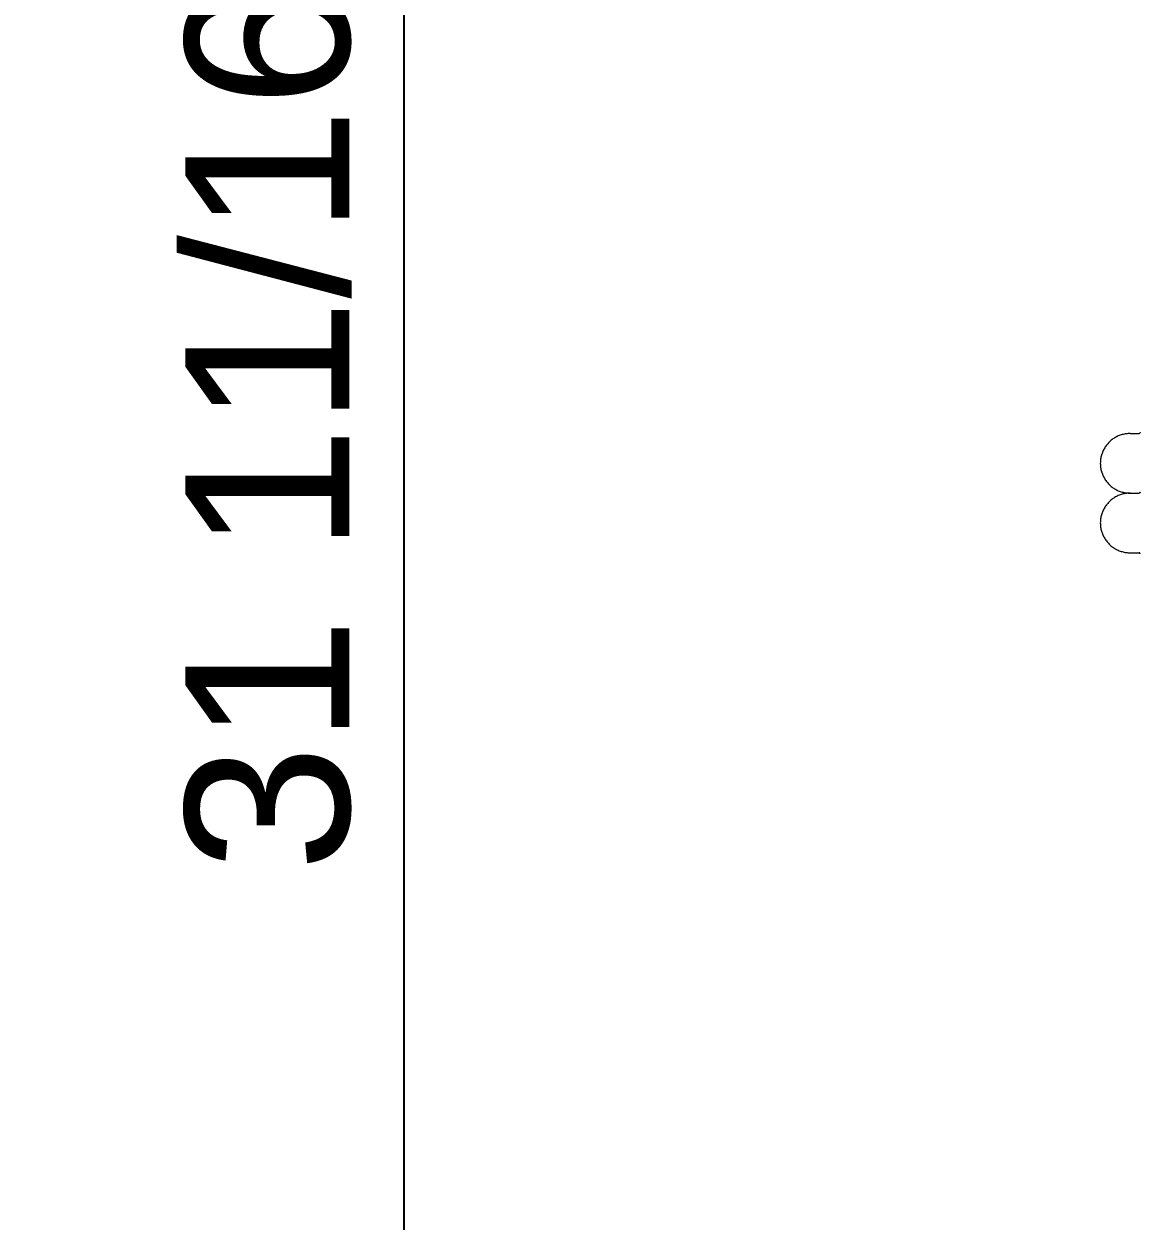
# Model space of a CAD drawing. Header units: inches. Extents: x -6 to 165, y -5 to 126.
# Drawn here: x -5.84 to 5.23, y 102.7 to 114.56 of the extents above; entities that cross this region are included whole.
import ezdxf

# ---------------------------------------------------------------- set-up
doc = ezdxf.new("R2010")
doc.units = ezdxf.units.IN
doc.header["$PDSIZE"] = -1
doc.layers.add('ZANO_R', color=7, linetype='Continuous', lineweight=0)
doc.layers.add('ZANO_W', color=1, linetype='Continuous', lineweight=0)
doc.styles.get("Standard").update_dxf_attribs({"font": 'arial.ttf'})
doc.dimstyles.new('amerykanie', dxfattribs={"dimtxt": 50, "dimasz": 50, "dimexe": 0.5, "dimexo": 0.5, "dimgap": 1, "dimtad": 1, "dimdec": 0, "dimzin": 0, "dimlunit": 5, "dimtxsty": 'Standard', "dimcen": 0.09, "dimclrd": 1, "dimclre": 1, "dimclrt": 1, "dimazin": 0, "dimtfac": 1, "dimtdec": 0, "dimtmove": 0, "dimatfit": 3, "dimfxl": 1, "dimtzin": 0, "dimarcsym": 1})

# ---------------------------------------------------------------- blocks, each defined once
blk = doc.blocks.new('*D366')
at = {"layer": 'Defpoints', "color": 0}
for p in [(6.093, 126.425), (-2.072, 94.732), (3.73, 94.732)]:
    blk.add_point(p, dxfattribs=at)
at = {"layer": 'ZANO_W', "color": 1, "lineweight": -2}
for p, q in [((5.593, 126.425), (-2.572, 126.425)), ((-2.072, 125.425), (-2.072, 95.732)), ((3.23, 94.732), (-2.572, 94.732))]:
    blk.add_line(p, q, dxfattribs=at)
at = {"layer": 'ZANO_W', "color": 1}
for points in [[(-1.905, 125.425), (-2.238, 125.425), (-2.072, 126.425)], [(-2.238, 95.732), (-1.905, 95.732), (-2.072, 94.732)]]:
    blk.add_solid(points, dxfattribs=at)
at = {"layer": 'ZANO_W', "color": 1, "insert": (-3.412, 110.579), "char_height": 1.625, "attachment_point": 5, "rotation": 90}
blk.add_mtext('31 11/16', dxfattribs=at)

msp = doc.modelspace()

# ---------------------------------------------------------------- linework, layer by layer
at = {"layer": 'ZANO_R'}
for p, q in [((4.93406, 110.43249), (4.92657, 110.42574)), ((4.94177, 110.43899), (4.93406, 110.43249)), ((4.94971, 110.44522), (4.94177, 110.43899)), ((4.95784, 110.45118), (4.94971, 110.44522)), ((4.96618, 110.45685), (4.95784, 110.45118)), ((4.97471, 110.46224), (4.96618, 110.45685)), ((4.98342, 110.46733), (4.97471, 110.46224)), ((4.99229, 110.47212), (4.98342, 110.46733)), ((5.00132, 110.47661), (4.99229, 110.47212)), ((5.0105, 110.48079), (5.00132, 110.47661)), ((5.01982, 110.48465), (5.0105, 110.48079)), ((5.02927, 110.48819), (5.01982, 110.48465)), ((5.03883, 110.4914), (5.02927, 110.48819)), ((5.04849, 110.49429), (5.03883, 110.4914)), ((5.05825, 110.49684), (5.04849, 110.49429)), ((5.06809, 110.49906), (5.05825, 110.49684)), ((5.07799, 110.50094), (5.06809, 110.49906)), ((5.08796, 110.50249), (5.07799, 110.50094)), ((5.09798, 110.50369), (5.08796, 110.50249)), ((5.10802, 110.50455), (5.09798, 110.50369)), ((5.1181, 110.50507), (5.10802, 110.50455)), ((5.12818, 110.50524), (5.1181, 110.50507)), ((5.12818, 110.50524), (5.21679, 110.50524)), ((5.21714, 110.50525), (5.21679, 110.50524)), ((5.21748, 110.50526), (5.21714, 110.50525)), ((5.21782, 110.50529), (5.21748, 110.50526)), ((5.21816, 110.50534), (5.21782, 110.50529)), ((5.2185, 110.50539), (5.21816, 110.50534)), ((5.21884, 110.50545), (5.2185, 110.50539)), ((5.21918, 110.50553), (5.21884, 110.50545)), ((5.21951, 110.50562), (5.21918, 110.50553)), ((5.21984, 110.50572), (5.21951, 110.50562)), ((5.22016, 110.50583), (5.21984, 110.50572)), ((5.22048, 110.50596), (5.22016, 110.50583)), ((5.2208, 110.50609), (5.22048, 110.50596)), ((5.22111, 110.50624), (5.2208, 110.50609)), ((5.22142, 110.50639), (5.22111, 110.50624)), ((5.22172, 110.50656), (5.22142, 110.50639)), ((5.22201, 110.50674), (5.22172, 110.50656)), ((5.2223, 110.50692), (5.22201, 110.50674)), ((5.22258, 110.50712), (5.2223, 110.50692)), ((5.22286, 110.50733), (5.22258, 110.50712)), ((5.22312, 110.50754), (5.22286, 110.50733)), ((5.22338, 110.50777), (5.22312, 110.50754)), ((5.22363, 110.508), (5.22338, 110.50777)), ((5.22388, 110.50825), (5.22363, 110.508)), ((5.22411, 110.5085), (5.22388, 110.50825)), ((5.22434, 110.50876), (5.22411, 110.5085)), ((5.22455, 110.50902), (5.22434, 110.50876)), ((5.22476, 110.5093), (5.22455, 110.50902)), ((5.22496, 110.50958), (5.22476, 110.5093)), ((5.22514, 110.50987), (5.22496, 110.50958)), ((5.22532, 110.51016), (5.22514, 110.50987)), ((5.22549, 110.51046), (5.22532, 110.51016)), ((5.22564, 110.51077), (5.22549, 110.51046)), ((5.22579, 110.51108), (5.22564, 110.51077)), ((5.22592, 110.5114), (5.22579, 110.51108)), ((5.22605, 110.51172), (5.22592, 110.5114)), ((5.22616, 110.51204), (5.22605, 110.51172)), ((5.22626, 110.51237), (5.22616, 110.51204)), ((5.22635, 110.5127), (5.22626, 110.51237)), ((5.22642, 110.51304), (5.22635, 110.5127)), ((5.22649, 110.51338), (5.22642, 110.51304)), ((5.22654, 110.51372), (5.22649, 110.51338)), ((5.22659, 110.51406), (5.22654, 110.51372)), ((5.22662, 110.5144), (5.22659, 110.51406)), ((4.8534, 110.31822), (4.84986, 110.30878)), ((4.85726, 110.32754), (4.8534, 110.31822)), ((4.86144, 110.33672), (4.85726, 110.32754)), ((4.86592, 110.34576), (4.86144, 110.33672)), ((4.87072, 110.35463), (4.86592, 110.34576)), ((4.87581, 110.36334), (4.87072, 110.35463)), ((4.88119, 110.37186), (4.87581, 110.36334)), ((4.88687, 110.3802), (4.88119, 110.37186)), ((4.89283, 110.38834), (4.88687, 110.3802)), ((4.89906, 110.39627), (4.89283, 110.38834)), ((4.90555, 110.40399), (4.89906, 110.39627)), ((4.91231, 110.41147), (4.90555, 110.40399)), ((4.91932, 110.41873), (4.91231, 110.41147)), ((4.92657, 110.42574), (4.91932, 110.41873)), ((4.83298, 110.21995), (4.83281, 110.20987)), ((4.83281, 110.20987), (4.83298, 110.19978)), ((4.8335, 110.23002), (4.83298, 110.21995)), ((4.83298, 110.19978), (4.8335, 110.18971)), ((4.83436, 110.24007), (4.8335, 110.23002)), ((4.83556, 110.25009), (4.83436, 110.24007)), ((4.8371, 110.26005), (4.83556, 110.25009)), ((4.83898, 110.26996), (4.8371, 110.26005)), ((4.84121, 110.2798), (4.83898, 110.26996)), ((4.84376, 110.28956), (4.84121, 110.2798)), ((4.84665, 110.29922), (4.84376, 110.28956)), ((4.84986, 110.30878), (4.84665, 110.29922)), ((4.8335, 110.18971), (4.83436, 110.17966)), ((4.83436, 110.17966), (4.83556, 110.16965)), ((4.83556, 110.16965), (4.8371, 110.15968)), ((4.8371, 110.15968), (4.83898, 110.14977)), ((4.83898, 110.14977), (4.84121, 110.13993)), ((4.84121, 110.13993), (4.84376, 110.13017)), ((4.84376, 110.13017), (4.84665, 110.12051)), ((4.84665, 110.12051), (4.84986, 110.11095)), ((4.84986, 110.11095), (4.8534, 110.10151)), ((4.8534, 110.10151), (4.85726, 110.09219)), ((4.85726, 110.09219), (4.86144, 110.08301)), ((4.86144, 110.08301), (4.86592, 110.07397)), ((4.86592, 110.07397), (4.87072, 110.0651)), ((4.87072, 110.0651), (4.87581, 110.05639)), ((4.87581, 110.05639), (4.88119, 110.04787)), ((4.88119, 110.04787), (4.88687, 110.03953)), ((4.88687, 110.03953), (4.89283, 110.03139)), ((4.89283, 110.03139), (4.89906, 110.02346)), ((4.89906, 110.02346), (4.90555, 110.01574)), ((4.90555, 110.01574), (4.91231, 110.00826)), ((4.91231, 110.00826), (4.91932, 110.001)), ((4.91932, 110.001), (4.92657, 109.99399)), ((4.92657, 109.99399), (4.93406, 109.98724)), ((4.93406, 109.98724), (4.94177, 109.98074)), ((4.94177, 109.98074), (4.94971, 109.97451)), ((4.94971, 109.97451), (4.95784, 109.96855)), ((4.95784, 109.96855), (4.96618, 109.96288)), ((4.96618, 109.96288), (4.97471, 109.95749)), ((4.97471, 109.95749), (4.98342, 109.9524)), ((4.93406, 109.84174), (4.92657, 109.83499)), ((4.94177, 109.84824), (4.93406, 109.84174)), ((4.94971, 109.85447), (4.94177, 109.84824)), ((4.95784, 109.86043), (4.94971, 109.85447)), ((4.96618, 109.8661), (4.95784, 109.86043)), ((4.97471, 109.87149), (4.96618, 109.8661)), ((4.98342, 109.87658), (4.97471, 109.87149)), ((4.98342, 109.9524), (4.99229, 109.94761)), ((4.99229, 109.88137), (4.98342, 109.87658)), ((4.99229, 109.94761), (5.00132, 109.94312)), ((5.00132, 109.88586), (4.99229, 109.88137)), ((5.00132, 109.94312), (5.0105, 109.93894)), ((5.0105, 109.89004), (5.00132, 109.88586)), ((5.0105, 109.93894), (5.01982, 109.93508)), ((5.01982, 109.8939), (5.0105, 109.89004)), ((5.01982, 109.93508), (5.02927, 109.93155)), ((5.02927, 109.89744), (5.01982, 109.8939)), ((5.02927, 109.93155), (5.03883, 109.92833)), ((5.03883, 109.90065), (5.02927, 109.89744)), ((5.03883, 109.92833), (5.04849, 109.92544)), ((5.04849, 109.90354), (5.03883, 109.90065)), ((5.04849, 109.92544), (5.05825, 109.92289)), ((5.05825, 109.90609), (5.04849, 109.90354)), ((5.05825, 109.92289), (5.06809, 109.92067)), ((5.06809, 109.90831), (5.05825, 109.90609)), ((5.06809, 109.92067), (5.07799, 109.91879)), ((5.07799, 109.9102), (5.06809, 109.90831)), ((5.07799, 109.91879), (5.08796, 109.91724)), ((5.08796, 109.91174), (5.07799, 109.9102)), ((5.08796, 109.91724), (5.09798, 109.91604)), ((5.09798, 109.91294), (5.08796, 109.91174)), ((5.09798, 109.91604), (5.10802, 109.91518)), ((5.10802, 109.9138), (5.09798, 109.91294)), ((5.10802, 109.91518), (5.1181, 109.91466)), ((5.1181, 109.91432), (5.10802, 109.9138)), ((5.1181, 109.91466), (5.12818, 109.91449)), ((5.12818, 109.91449), (5.1181, 109.91432)), ((5.12818, 109.91449), (5.21679, 109.91449)), ((5.21713, 109.9145), (5.21679, 109.91449)), ((5.21747, 109.91451), (5.21713, 109.9145)), ((5.2178, 109.91454), (5.21747, 109.91451)), ((5.21814, 109.91458), (5.2178, 109.91454)), ((5.21847, 109.91463), (5.21814, 109.91458)), ((5.2188, 109.9147), (5.21847, 109.91463)), ((5.21913, 109.91477), (5.2188, 109.9147)), ((5.21946, 109.91486), (5.21913, 109.91477)), ((5.21978, 109.91496), (5.21946, 109.91486)), ((5.2201, 109.91506), (5.21978, 109.91496)), ((5.22042, 109.91518), (5.2201, 109.91506)), ((5.22073, 109.91531), (5.22042, 109.91518)), ((5.22104, 109.91545), (5.22073, 109.91531)), ((5.22134, 109.9156), (5.22104, 109.91545)), ((5.22164, 109.91576), (5.22134, 109.9156)), ((5.22193, 109.91593), (5.22164, 109.91576)), ((5.22221, 109.91612), (5.22193, 109.91593)), ((5.22249, 109.91631), (5.22221, 109.91612)), ((5.22276, 109.91651), (5.22249, 109.91631)), ((5.22303, 109.91672), (5.22276, 109.91651)), ((5.22328, 109.91693), (5.22303, 109.91672)), ((5.22353, 109.91716), (5.22328, 109.91693)), ((5.22378, 109.9174), (5.22353, 109.91716)), ((5.22401, 109.91764), (5.22378, 109.9174)), ((5.22424, 109.91789), (5.22401, 109.91764)), ((5.22445, 109.91815), (5.22424, 109.91789)), ((5.22466, 109.91842), (5.22445, 109.91815)), ((5.22486, 109.91869), (5.22466, 109.91842)), ((5.22505, 109.91897), (5.22486, 109.91869)), ((5.22523, 109.91925), (5.22505, 109.91897)), ((5.2254, 109.91955), (5.22523, 109.91925)), ((5.22555, 109.91984), (5.2254, 109.91955)), ((5.2257, 109.92015), (5.22555, 109.91984)), ((5.22584, 109.92045), (5.2257, 109.92015)), ((5.22597, 109.92077), (5.22584, 109.92045)), ((5.22609, 109.92108), (5.22597, 109.92077)), ((5.22619, 109.9214), (5.22609, 109.92108)), ((5.22629, 109.92173), (5.22619, 109.9214)), ((5.22637, 109.92205), (5.22629, 109.92173)), ((5.22644, 109.92238), (5.22637, 109.92205)), ((5.22651, 109.92272), (5.22644, 109.92238)), ((5.22656, 109.92305), (5.22651, 109.92272)), ((5.22659, 109.92338), (5.22656, 109.92305)), ((4.8534, 109.72748), (4.84986, 109.71803)), ((4.85726, 109.73679), (4.8534, 109.72748)), ((4.86144, 109.74597), (4.85726, 109.73679)), ((4.86592, 109.75501), (4.86144, 109.74597)), ((4.87072, 109.76388), (4.86592, 109.75501)), ((4.87581, 109.77259), (4.87072, 109.76388)), ((4.88119, 109.78111), (4.87581, 109.77259)), ((4.88687, 109.78945), (4.88119, 109.78111)), ((4.89283, 109.79759), (4.88687, 109.78945)), ((4.89906, 109.80552), (4.89283, 109.79759)), ((4.90555, 109.81324), (4.89906, 109.80552)), ((4.91231, 109.82072), (4.90555, 109.81324)), ((4.91932, 109.82798), (4.91231, 109.82072)), ((4.92657, 109.83499), (4.91932, 109.82798)), ((4.83298, 109.6292), (4.83281, 109.61912)), ((4.83281, 109.61912), (4.83298, 109.60903)), ((4.8335, 109.63927), (4.83298, 109.6292)), ((4.83298, 109.60903), (4.8335, 109.59896)), ((4.83436, 109.64932), (4.8335, 109.63927)), ((4.83556, 109.65934), (4.83436, 109.64932)), ((4.8371, 109.6693), (4.83556, 109.65934)), ((4.83898, 109.67921), (4.8371, 109.6693)), ((4.84121, 109.68905), (4.83898, 109.67921)), ((4.84376, 109.69881), (4.84121, 109.68905)), ((4.84665, 109.70847), (4.84376, 109.69881)), ((4.84986, 109.71803), (4.84665, 109.70847)), ((4.8335, 109.59896), (4.83436, 109.58891)), ((4.83436, 109.58891), (4.83556, 109.5789)), ((4.83556, 109.5789), (4.8371, 109.56893)), ((4.8371, 109.56893), (4.83898, 109.55902)), ((4.83898, 109.55902), (4.84121, 109.54918)), ((4.84121, 109.54918), (4.84376, 109.53943)), ((4.84376, 109.53943), (4.84665, 109.52976)), ((4.84665, 109.52976), (4.84986, 109.5202)), ((4.84986, 109.5202), (4.8534, 109.51076)), ((4.8534, 109.51076), (4.85726, 109.50144)), ((4.85726, 109.50144), (4.86144, 109.49226)), ((4.86144, 109.49226), (4.86592, 109.48322)), ((4.86592, 109.48322), (4.87072, 109.47435)), ((4.87072, 109.47435), (4.87581, 109.46564)), ((4.87581, 109.46564), (4.88119, 109.45712)), ((4.88119, 109.45712), (4.88687, 109.44878)), ((4.88687, 109.44878), (4.89283, 109.44064)), ((4.89283, 109.44064), (4.89906, 109.43271)), ((4.89906, 109.43271), (4.90555, 109.42499)), ((4.90555, 109.42499), (4.91231, 109.41751)), ((4.91231, 109.41751), (4.91932, 109.41025)), ((4.91932, 109.41025), (4.92657, 109.40325)), ((4.92657, 109.40325), (4.93406, 109.39649)), ((4.93406, 109.39649), (4.94177, 109.38999)), ((4.94177, 109.38999), (4.94971, 109.38376)), ((4.94971, 109.38376), (4.95784, 109.3778)), ((4.95784, 109.3778), (4.96618, 109.37213)), ((4.96618, 109.37213), (4.97471, 109.36674)), ((4.97471, 109.36674), (4.98342, 109.36165)), ((4.98342, 109.36165), (4.99229, 109.35686)), ((4.99229, 109.35686), (5.00132, 109.35237)), ((5.00132, 109.35237), (5.0105, 109.3482)), ((5.0105, 109.3482), (5.01982, 109.34434)), ((5.01982, 109.34434), (5.02927, 109.3408)), ((5.02927, 109.3408), (5.03883, 109.33758)), ((5.03883, 109.33758), (5.04849, 109.33469)), ((5.04849, 109.33469), (5.05825, 109.33214)), ((5.05825, 109.33214), (5.06809, 109.32992)), ((5.06809, 109.32992), (5.07799, 109.32804)), ((5.07799, 109.32804), (5.08796, 109.32649)), ((5.08796, 109.32649), (5.09798, 109.32529)), ((5.09798, 109.32529), (5.10802, 109.32443)), ((5.10802, 109.32443), (5.1181, 109.32391)), ((5.1181, 109.32391), (5.12818, 109.32374)), ((5.12818, 109.32374), (5.21679, 109.32374)), ((5.21714, 109.32374), (5.21679, 109.32374)), ((5.21748, 109.32372), (5.21714, 109.32374)), ((5.21782, 109.32369), (5.21748, 109.32372)), ((5.21816, 109.32365), (5.21782, 109.32369)), ((5.2185, 109.32359), (5.21816, 109.32365)), ((5.21884, 109.32353), (5.2185, 109.32359)), ((5.21918, 109.32345), (5.21884, 109.32353)), ((5.21951, 109.32336), (5.21918, 109.32345)), ((5.21984, 109.32326), (5.21951, 109.32336)), ((5.22016, 109.32315), (5.21984, 109.32326)), ((5.22048, 109.32302), (5.22016, 109.32315)), ((5.2208, 109.32289), (5.22048, 109.32302)), ((5.22111, 109.32275), (5.2208, 109.32289)), ((5.22142, 109.32259), (5.22111, 109.32275)), ((5.22172, 109.32242), (5.22142, 109.32259)), ((5.22201, 109.32225), (5.22172, 109.32242)), ((5.2223, 109.32206), (5.22201, 109.32225)), ((5.22258, 109.32186), (5.2223, 109.32206)), ((5.22286, 109.32165), (5.22258, 109.32186)), ((5.22312, 109.32144), (5.22286, 109.32165)), ((5.22338, 109.32121), (5.22312, 109.32144)), ((5.22363, 109.32098), (5.22338, 109.32121)), ((5.22388, 109.32074), (5.22363, 109.32098)), ((5.22411, 109.32048), (5.22388, 109.32074)), ((5.22434, 109.32022), (5.22411, 109.32048)), ((5.22455, 109.31996), (5.22434, 109.32022)), ((5.22476, 109.31968), (5.22455, 109.31996)), ((5.22496, 109.3194), (5.22476, 109.31968)), ((5.22514, 109.31911), (5.22496, 109.3194)), ((5.22532, 109.31882), (5.22514, 109.31911)), ((5.22549, 109.31852), (5.22532, 109.31882)), ((5.22564, 109.31821), (5.22549, 109.31852)), ((5.22579, 109.3179), (5.22564, 109.31821)), ((5.22592, 109.31758), (5.22579, 109.3179)), ((5.22605, 109.31726), (5.22592, 109.31758)), ((5.22616, 109.31694), (5.22605, 109.31726)), ((5.22626, 109.31661), (5.22616, 109.31694)), ((5.22635, 109.31628), (5.22626, 109.31661)), ((5.22642, 109.31594), (5.22635, 109.31628)), ((5.22649, 109.31561), (5.22642, 109.31594)), ((5.22654, 109.31527), (5.22649, 109.31561)), ((5.22659, 109.31493), (5.22654, 109.31527)), ((5.22662, 109.31458), (5.22659, 109.31493))]:
    msp.add_line(p, q, dxfattribs=at)

# ---------------------------------------------------------------- dimensions: what is measured, and where the dimension line sits
at = {"layer": 'ZANO_W'}
dim = msp.add_linear_dim(base=(-2.07164, 94.73224), p1=(6.09307, 126.42515), p2=(3.73008, 94.73224), angle=90, dimstyle='amerykanie', override={"dimtxt": 1.625, "dimasz": 1, "dimgap": 0.5, "dimdec": 4, "dimaunit": 1, "dimadec": 1, "dimtdec": 4, "dimtmove": 1, "dimfrac": 2}, dxfattribs=at)
dim.commit()
dim.dimension.update_dxf_attribs({"geometry": '*D366', "text_midpoint": (-3.4124, 110.5787)})

doc.saveas('drawing.dxf')
